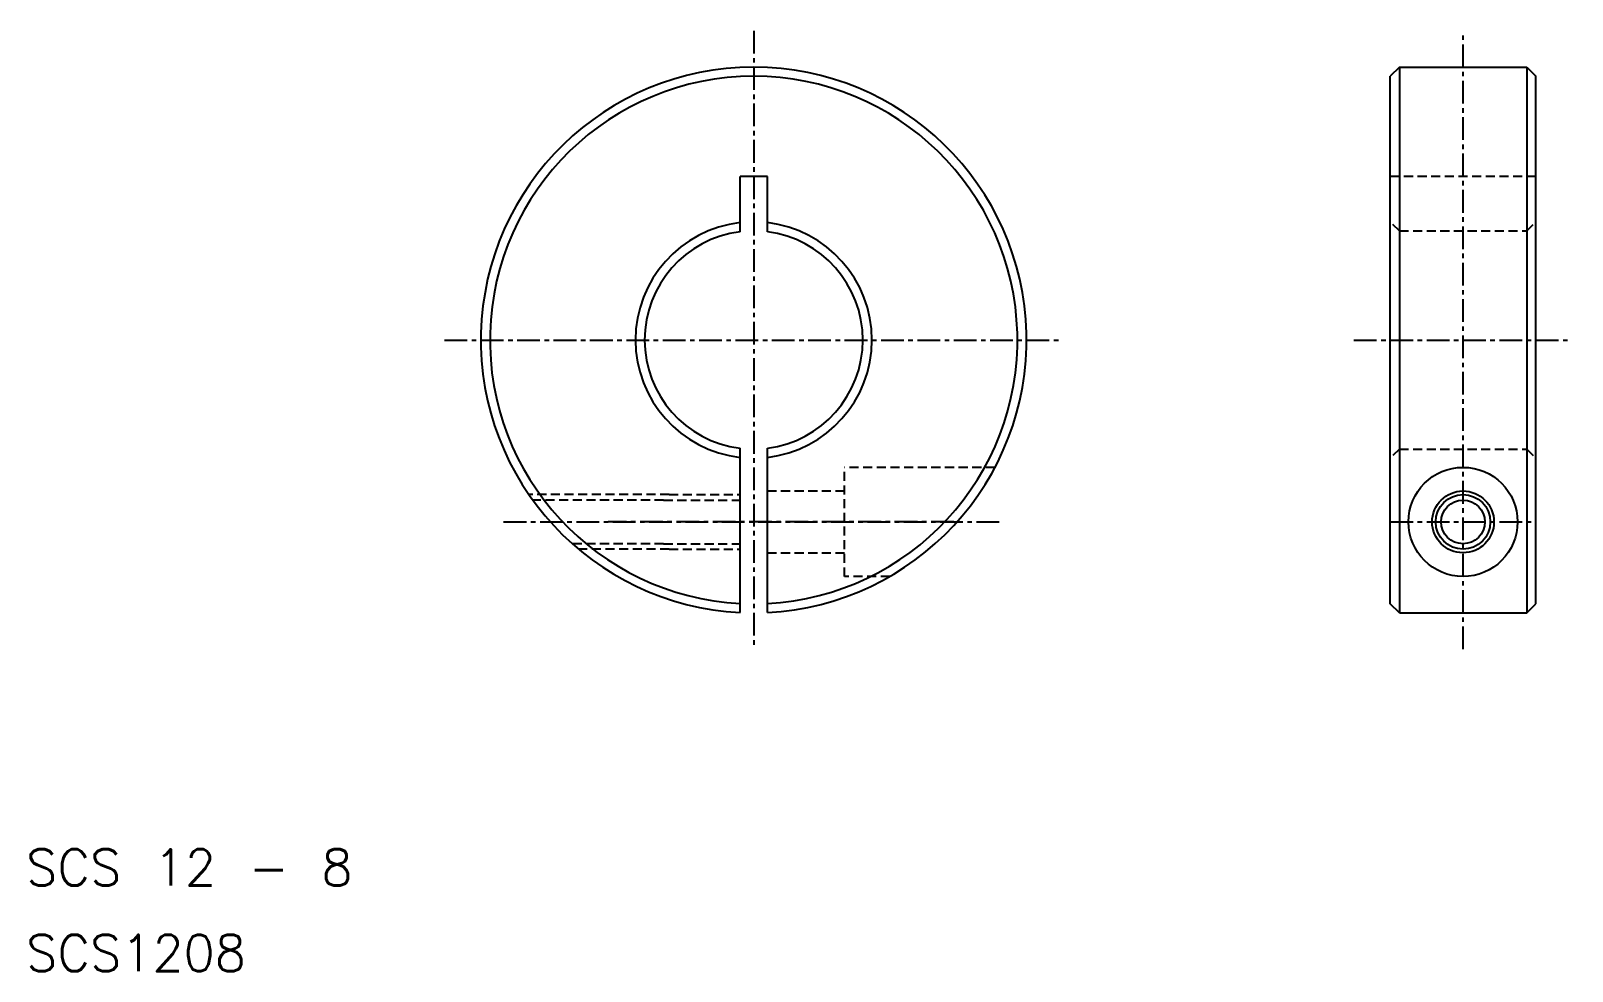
# Model space of a CAD drawing. Extents: x -210.6 to -125.9, y 63.4 to 115.1.
import ezdxf

# ---------------------------------------------------------------- set-up
doc = ezdxf.new("R2010")
doc.units = 0
doc.linetypes.add('CENTER', pattern=[2, 1.25, -0.25, 0.25, -0.25])
doc.linetypes.add('DASHED', pattern=[0.75, 0.5, -0.25])
doc.layers.get('0').update_dxf_attribs({"linetype": 'CONTINUOUS'})
doc.layers.add('CENTER', color=1, linetype='CENTER')
doc.styles.get("Standard").update_dxf_attribs({"font": 'txt.shx', "bigfont": 'bigfont.shx'})

msp = doc.modelspace()

# ---------------------------------------------------------------- linework, layer by layer
for p, q in [((-135.379, 113.142), (-135.879, 112.642)), ((-135.379, 113.142), (-128.379, 113.142)), ((-135.379, 113.142), (-135.379, 83.142)), ((-128.379, 113.142), (-127.879, 112.642)), ((-128.379, 113.142), (-128.379, 83.142)), ((-135.879, 83.642), (-135.879, 112.642)), ((-127.879, 83.642), (-127.879, 112.642)), ((-170.129, 107.142), (-171.629, 107.142)), ((-171.629, 104.095), (-171.629, 107.142)), ((-170.129, 104.095), (-170.129, 107.142)), ((-171.629, 83.161), (-171.629, 92.189)), ((-170.129, 83.161), (-170.129, 92.189)), ((-135.379, 83.142), (-135.879, 83.642)), ((-135.379, 83.142), (-128.379, 83.142)), ((-128.379, 83.142), (-127.879, 83.642))]:
    msp.add_line(p, q)
at = {"color": 3, "linetype": 'DASHED'}
for p, q in [((-127.879, 107.142), (-135.879, 107.142)), ((-135.379, 104.142), (-135.879, 104.642)), ((-128.379, 104.142), (-127.879, 104.642)), ((-135.379, 104.142), (-128.379, 104.142)), ((-135.379, 92.142), (-135.879, 91.642)), ((-135.379, 92.142), (-128.379, 92.142)), ((-128.379, 92.142), (-127.879, 91.642)), ((-157.613, 91.142), (-165.879, 91.142)), ((-165.879, 85.142), (-165.879, 91.142)), ((-170.129, 89.842), (-165.879, 89.842)), ((-175.529, 89.642), (-183.238, 89.642)), ((-175.829, 89.342), (-183.027, 89.342)), ((-175.829, 89.342), (-171.629, 89.342)), ((-175.529, 89.642), (-171.629, 89.642)), ((-175.829, 86.942), (-180.857, 86.942)), ((-175.529, 86.642), (-180.51, 86.642)), ((-175.829, 86.942), (-171.629, 86.942)), ((-175.529, 86.642), (-171.629, 86.642)), ((-170.129, 86.442), (-165.879, 86.442)), ((-163.396, 85.142), (-165.879, 85.142))]:
    msp.add_line(p, q, dxfattribs=at)
msp.add_circle((-131.879, 88.142), 3)
at = {"color": 7, "linetype": 'CONTINUOUS'}
for radius in [1.7, 1.2]:
    msp.add_circle((-131.879, 88.142), radius, dxfattribs=at)
at = {"color": 3, "linetype": 'CONTINUOUS'}
msp.add_circle((-131.879, 88.142), 1.5, dxfattribs=at)
for radius, start, end in [(15, 272.86598, 267.13402), (14.5, 272.9649, 267.0351), (6.5, 96.62581, 263.37419), (6.5, 276.62581, 83.37419), (6, 97.18076, 262.81924), (6, 277.18076, 82.81924)]:
    msp.add_arc((-170.879, 98.142), radius, start, end)
at = {"layer": 'CENTER', "color": 1, "linetype": 'CENTER'}
for p, q in [((-170.879, 115.142), (-170.879, 81.142)), ((-131.879, 81.142), (-131.879, 115.142)), ((-187.879, 98.142), (-153.879, 98.142)), ((-137.879, 98.142), (-125.879, 98.142)), ((-184.627, 88.142), (-157.131, 88.142)), ((-159.879, 88.142), (-178.879, 88.142)), ((-159.879, 88.142), (-168.879, 88.142)), ((-135.879, 88.142), (-127.879, 88.142))]:
    msp.add_line(p, q, dxfattribs=at)

# ---------------------------------------------------------------- texts
for s, p in [('SCS 12 - 8', (-210.879, 68.142)), ('SCS1208', (-210.879, 63.44))]:
    msp.add_text(s, height=2).set_placement(p)

doc.saveas('drawing.dxf')
